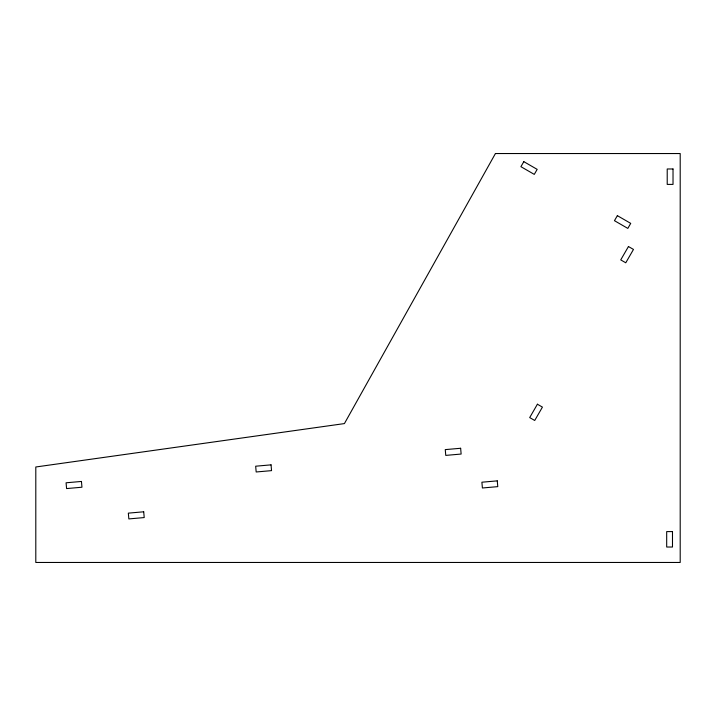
<?xml version="1.0" encoding="UTF-8"?>
<svg xmlns="http://www.w3.org/2000/svg" width="716" height="716" viewBox="0 0 716 716"><rect width="100%" height="100%" fill="white"/><g stroke="black" fill="none" stroke-linecap="round" stroke-linejoin="round"><path stroke-width="1.07" d="M495.427 153.537L344.414 423.586L35.8 466.984L35.8 562.463L680.2 562.463L680.2 153.546L495.427 153.537M523.817 161.655L520.917 166.676L534.279 174.391L537.179 169.37L523.817 161.655M617.362 215.659L614.453 220.68L627.825 228.404L630.724 223.374L617.362 215.659M537.412 404.218L529.697 417.58L534.718 420.48L542.433 407.118L537.412 404.218M628.451 246.528L620.736 259.89L625.766 262.79L633.481 249.428L628.451 246.528M81.454 481.447L66.078 482.79L66.588 488.572L81.955 487.22L81.454 481.447M271.051 464.854L255.675 466.205L256.176 471.978L271.552 470.636L271.051 464.854M460.639 448.27L445.262 449.612L445.764 455.394L461.14 454.051L460.639 448.27M143.71 511.797L128.334 513.139L128.844 518.921L144.211 517.57L143.71 511.797M497.271 480.866L481.895 482.208L482.405 487.99L497.772 486.638L497.271 480.866M673.022 168.976L667.214 168.976L667.214 184.406L673.022 184.406L673.022 168.976M672.485 531.594L666.686 531.594L666.686 547.024L672.485 547.024L672.485 531.594"/></g></svg>
